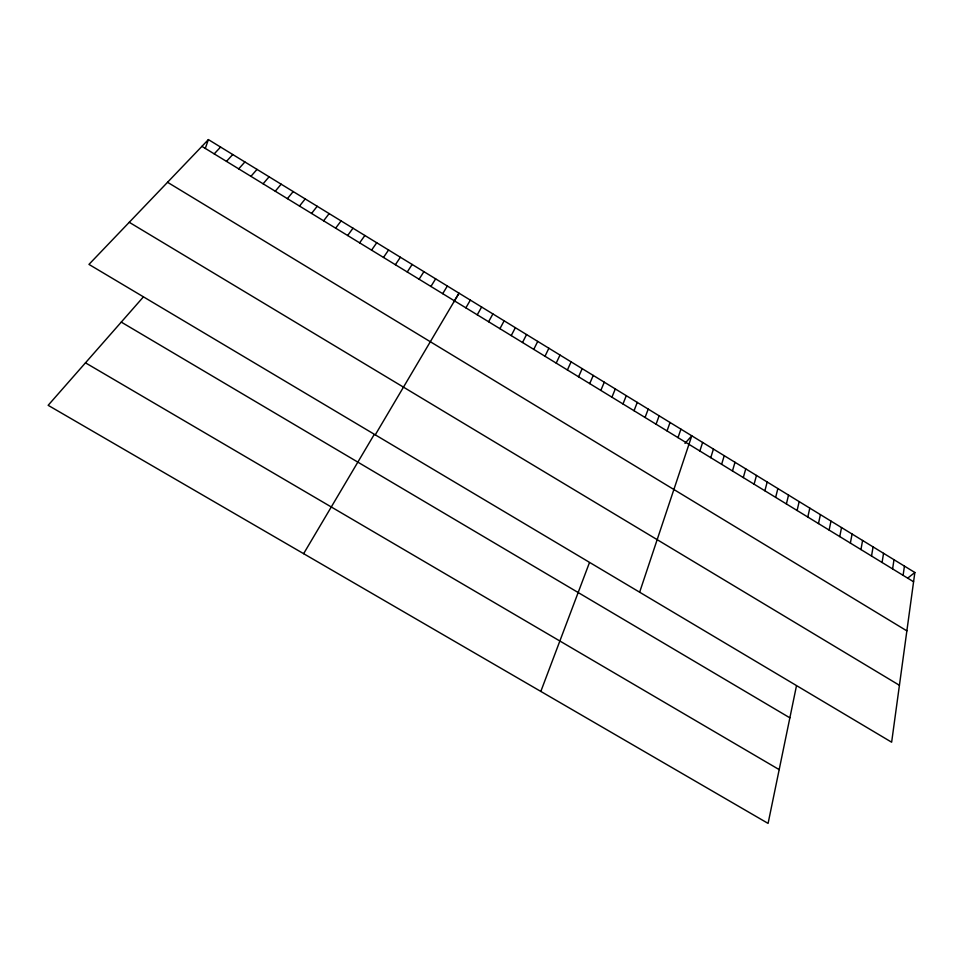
<?xml version="1.0" encoding="UTF-8"?>
<svg xmlns="http://www.w3.org/2000/svg" width="963" height="963" viewBox="0 0 963 963"><rect width="100%" height="100%" fill="white"/><g stroke="black" fill="none" stroke-linecap="round" stroke-linejoin="round"><path stroke-width="1.44" d="M914.85 572.491L891.642 742.208L88.957 264.404L208.393 139.599L914.85 572.491L907.808 578.041M903.101 575.344L904.438 566.112M892.593 568.916L894.001 559.72M882.072 562.476L883.553 553.316M871.527 556.024L873.08 546.9M860.958 549.56L862.583 540.472M850.365 543.084L852.074 534.02M839.76 536.596L841.53 527.568M829.131 530.095L830.973 521.103M796.413 686.101L768.089 823.401L48.15 405.315L143.102 297.242M818.478 523.571L820.404 514.615M807.801 517.047L809.799 508.127M797.099 510.498L799.182 501.615M786.386 503.938L788.541 495.09M775.648 497.365L777.875 488.554M764.887 490.793L767.186 482.006M754.101 484.184L756.485 475.445M743.304 477.576L745.747 468.873M732.47 470.955L734.998 462.288M721.624 464.322L724.236 455.692M710.754 457.666L713.439 449.071M699.86 451.009L702.617 442.45M639.649 592.209L691.783 435.806L684.97 443.389M678.012 437.635L680.925 429.149M205.288 148.446L208.393 139.599M667.046 430.93L670.043 422.48M656.068 424.214L659.137 415.799M540.821 691.422L589.368 562.861M645.066 417.473L648.219 409.106M634.039 410.732L637.265 402.402M622.989 403.966L626.299 395.673M611.914 397.201L615.309 388.944M600.816 390.412L604.295 382.191M589.705 383.611L593.256 375.426M578.558 376.786L582.194 368.648M567.4 369.961L571.107 361.859M556.205 363.111L560.009 355.058M544.998 356.262L548.874 348.233M533.767 349.388L537.727 341.408M522.512 342.503L526.556 334.558M511.233 335.593L515.361 327.697M499.929 328.684L504.143 320.823M488.602 321.75L492.9 313.926M477.251 314.805L481.632 307.028M465.875 307.847L470.341 300.107M303.622 553.677L374.077 434.722M375.281 434.831L459.026 293.173L453.754 301.949M442.703 293.679L447.35 286.023M430.918 286.456L435.637 278.849M419.098 279.234L423.913 271.662M407.253 271.987L412.152 264.452M395.384 264.717L400.379 257.241M383.491 257.446L388.571 250.007M371.562 250.151L376.738 242.748M359.62 242.845L364.881 235.49M347.643 235.514L353 228.207M335.642 228.171L341.095 220.912M323.616 220.816L329.153 213.593M311.567 213.449L317.2 206.275M299.493 206.058L305.211 198.92M287.383 198.655L293.197 191.565M275.262 191.228L281.16 184.186M263.104 183.789L269.098 176.795M250.922 176.337L257.013 169.392M238.704 168.862L244.891 161.965M226.474 161.375L232.757 154.525M214.207 153.875L220.587 147.062M85.478 362.834L779.187 769.618M121.254 322.099L789.877 717.832M129.247 222.297L899.418 685.283M167.538 182.284L906.869 630.873M201.917 146.352L913.586 581.76"/></g></svg>
